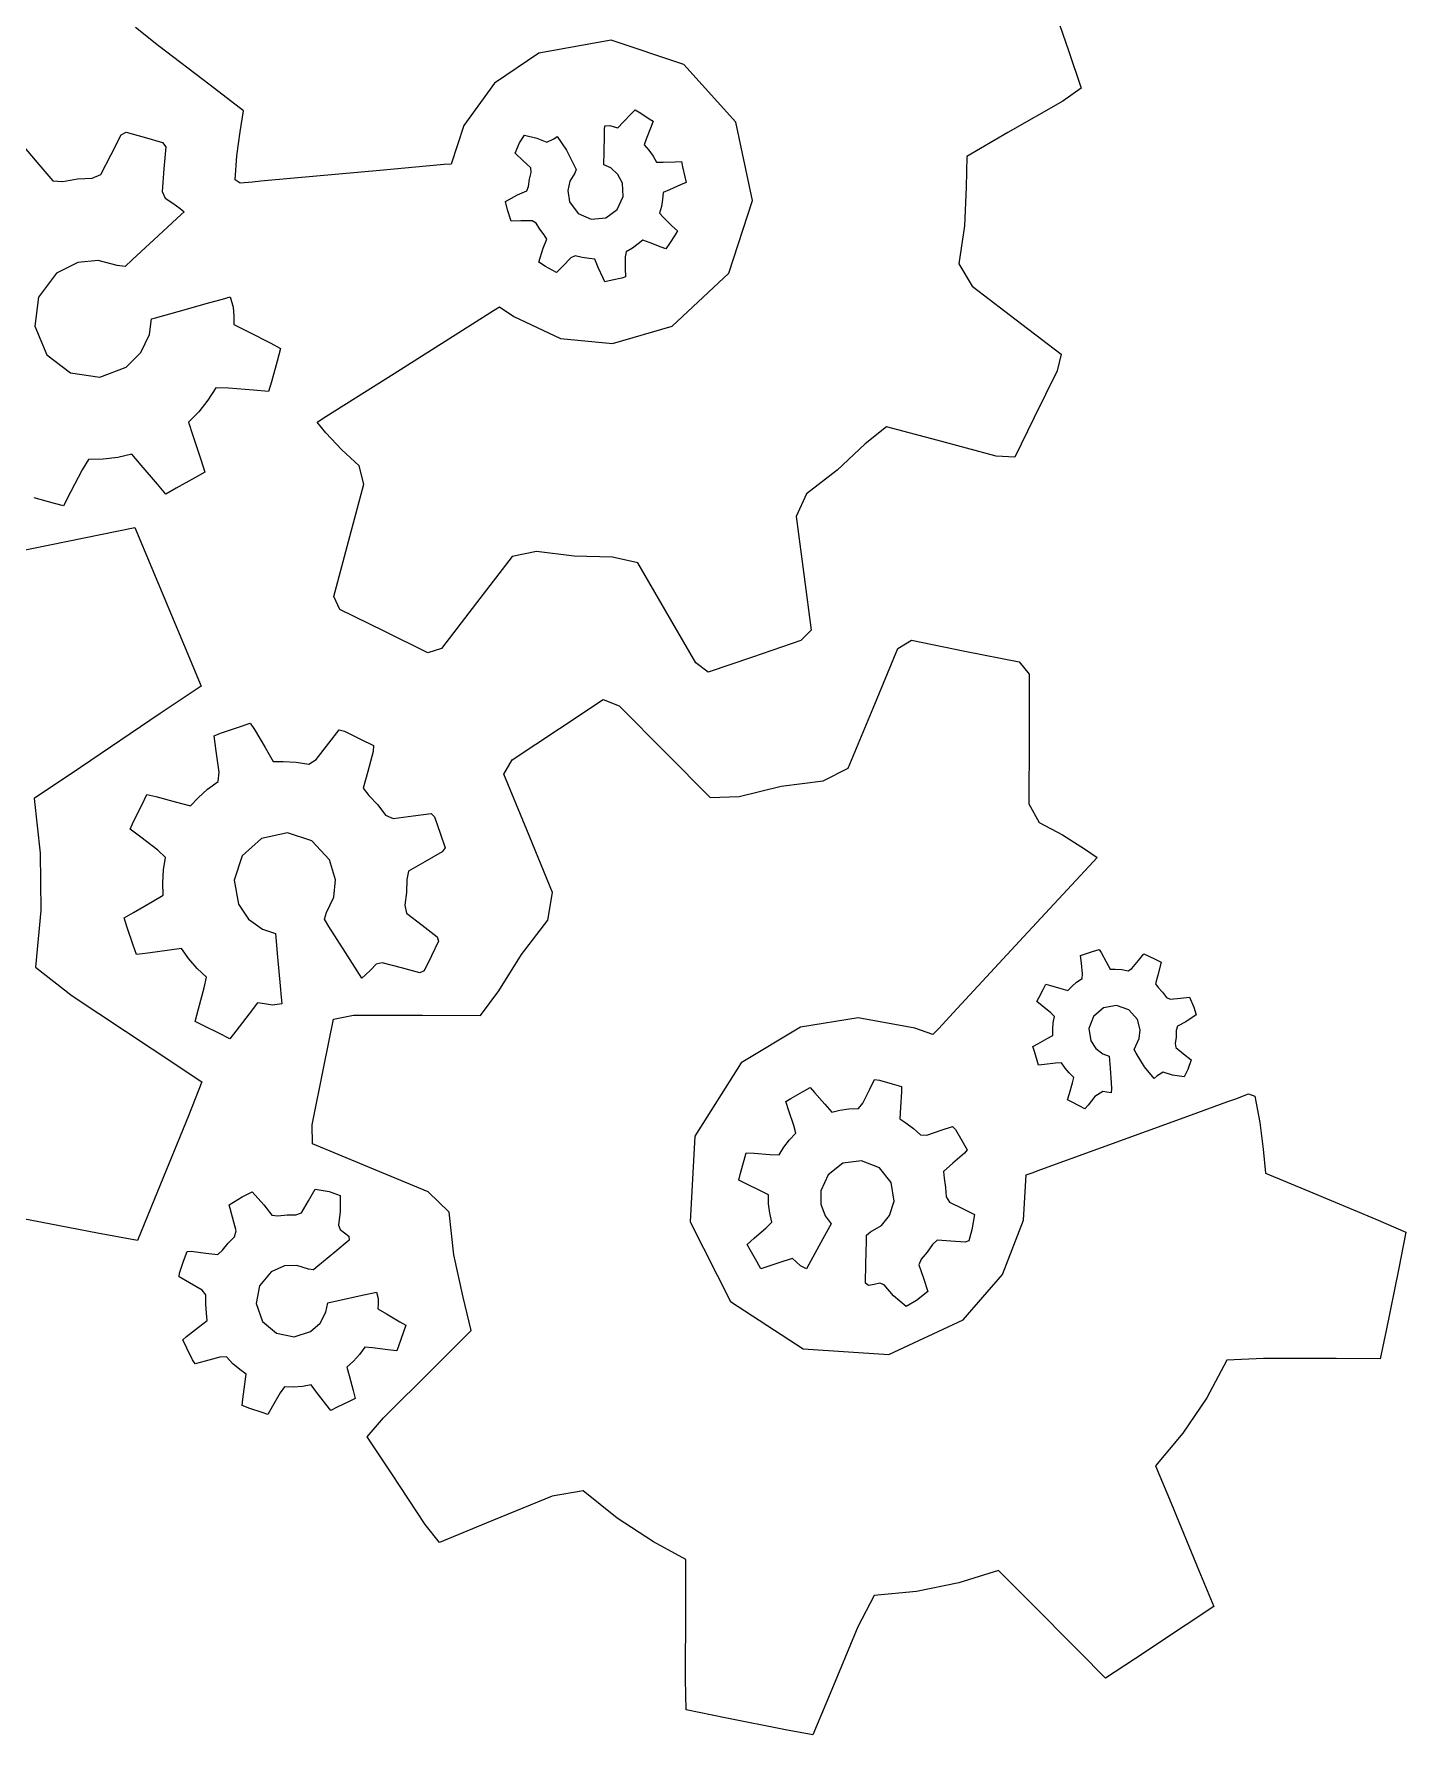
# Model space of a CAD drawing. Header units: metres. Extents: x 523 to 912, y 992 to 1102.
# Drawn here: x 814.75 to 827.78, y 1022.7 to 1038.86 of the extents above; entities that cross this region are included whole.
import ezdxf

# ---------------------------------------------------------------- set-up
doc = ezdxf.new("R2010")
doc.units = ezdxf.units.M

msp = doc.modelspace()

# ---------------------------------------------------------------- linework, layer by layer
at = {"layer": 'COMPONENT1'}
for p, q in [((824.408, 1039.193, 0), (824.574, 1038.704, 0)), ((815.933, 1038.75, 0), (815.715, 1038.922, 0)), ((816.424, 1038.375, 0), (815.933, 1038.75, 0)), ((819.543, 1038.68, 0), (819.122, 1038.394, 0)), ((820.231, 1038.803, 0), (819.543, 1038.68, 0)), ((820.921, 1038.571, 0), (820.231, 1038.803, 0)), ((824.574, 1038.704, 0), (824.696, 1038.346, 0)), ((821.415, 1038.023, 0), (820.921, 1038.571, 0)), ((816.741, 1038.132, 0), (816.424, 1038.375, 0)), ((819.122, 1038.394, 0), (818.832, 1037.992, 0)), ((824.696, 1038.346, 0), (824.52, 1038.224, 0)), ((824.52, 1038.224, 0), (824, 1037.925, 0)), ((816.707, 1037.932, 0), (816.741, 1038.132, 0)), ((820.295, 1037.97, 0), (820.346, 1038.023, 0)), ((820.346, 1038.023, 0), (820.425, 1038.105, 0)), ((820.425, 1038.105, 0), (820.461, 1038.142, 0)), ((820.461, 1038.142, 0), (820.512, 1038.109, 0)), ((820.512, 1038.109, 0), (820.593, 1038.057, 0)), ((820.593, 1038.057, 0), (820.631, 1038.033, 0)), ((820.631, 1038.033, 0), (820.606, 1037.968, 0)), ((821.573, 1037.281, 0), (821.415, 1038.023, 0)), ((815.483, 1037.716, 0), (815.578, 1037.904, 0)), ((815.578, 1037.904, 0), (815.625, 1037.928, 0)), ((815.625, 1037.928, 0), (815.797, 1037.88, 0)), ((815.797, 1037.88, 0), (815.971, 1037.831, 0)), ((816.677, 1037.705, 0), (816.707, 1037.932, 0)), ((818.832, 1037.992, 0), (818.711, 1037.626, 0)), ((819.362, 1037.826, 0), (819.408, 1037.899, 0)), ((819.408, 1037.899, 0), (819.525, 1037.871, 0)), ((819.525, 1037.871, 0), (819.621, 1037.833, 0)), ((819.621, 1037.833, 0), (819.686, 1037.865, 0)), ((819.686, 1037.865, 0), (819.719, 1037.889, 0)), ((819.719, 1037.889, 0), (819.808, 1037.759, 0)), ((820.165, 1037.745, 0), (820.168, 1037.895, 0)), ((820.168, 1037.895, 0), (820.169, 1037.954, 0)), ((820.169, 1037.954, 0), (820.17, 1037.99, 0)), ((820.17, 1037.99, 0), (820.218, 1037.991, 0)), ((820.218, 1037.991, 0), (820.259, 1037.98, 0)), ((820.259, 1037.98, 0), (820.295, 1037.97, 0)), ((820.564, 1037.862, 0), (820.546, 1037.807, 0)), ((820.606, 1037.968, 0), (820.564, 1037.862, 0)), ((824, 1037.925, 0), (823.608, 1037.699, 0)), ((814.655, 1037.786, 0), (814.796, 1037.62, 0)), ((815.386, 1037.526, 0), (815.483, 1037.716, 0)), ((815.971, 1037.831, 0), (816.001, 1037.788, 0)), ((816.001, 1037.788, 0), (815.984, 1037.581, 0)), ((816.661, 1037.475, 0), (816.677, 1037.705, 0)), ((819.32, 1037.73, 0), (819.362, 1037.826, 0)), ((819.393, 1037.66, 0), (819.32, 1037.73, 0)), ((819.808, 1037.759, 0), (819.88, 1037.613, 0)), ((820.162, 1037.619, 0), (820.165, 1037.745, 0)), ((820.546, 1037.807, 0), (820.59, 1037.757, 0)), ((820.59, 1037.757, 0), (820.629, 1037.702, 0)), ((820.629, 1037.702, 0), (820.661, 1037.644, 0)), ((823.608, 1037.699, 0), (823.602, 1037.407, 0)), ((814.796, 1037.62, 0), (814.929, 1037.465, 0)), ((815.302, 1037.491, 0), (815.386, 1037.526, 0)), ((815.984, 1037.581, 0), (815.967, 1037.365, 0)), ((818.034, 1037.565, 0), (817.222, 1037.491, 0)), ((818.612, 1037.617, 0), (818.034, 1037.565, 0)), ((818.647, 1037.62, 0), (818.612, 1037.617, 0)), ((818.711, 1037.626, 0), (818.647, 1037.62, 0)), ((819.467, 1037.589, 0), (819.393, 1037.66, 0)), ((819.455, 1037.481, 0), (819.471, 1037.546, 0)), ((819.471, 1037.546, 0), (819.467, 1037.589, 0)), ((819.885, 1037.54, 0), (819.838, 1037.463, 0)), ((819.88, 1037.613, 0), (819.899, 1037.574, 0)), ((819.899, 1037.574, 0), (819.885, 1037.54, 0)), ((820.227, 1037.59, 0), (820.162, 1037.619, 0)), ((820.295, 1037.528, 0), (820.227, 1037.59, 0)), ((820.339, 1037.445, 0), (820.295, 1037.528, 0)), ((820.661, 1037.644, 0), (820.724, 1037.645, 0)), ((820.724, 1037.645, 0), (820.838, 1037.648, 0)), ((820.838, 1037.648, 0), (820.899, 1037.649, 0)), ((820.899, 1037.649, 0), (820.91, 1037.598, 0)), ((820.91, 1037.598, 0), (820.931, 1037.504, 0)), ((814.929, 1037.465, 0), (815.024, 1037.461, 0)), ((815.024, 1037.461, 0), (815.163, 1037.484, 0)), ((815.163, 1037.484, 0), (815.302, 1037.491, 0)), ((815.967, 1037.365, 0), (815.997, 1037.302, 0)), ((816.708, 1037.445, 0), (816.661, 1037.475, 0)), ((816.824, 1037.455, 0), (816.708, 1037.445, 0)), ((816.904, 1037.462, 0), (816.824, 1037.455, 0)), ((817.222, 1037.491, 0), (816.904, 1037.462, 0)), ((819.342, 1037.332, 0), (819.432, 1037.371, 0)), ((819.432, 1037.371, 0), (819.447, 1037.414, 0)), ((819.447, 1037.414, 0), (819.455, 1037.481, 0)), ((819.838, 1037.463, 0), (819.819, 1037.373, 0)), ((819.819, 1037.373, 0), (819.837, 1037.266, 0)), ((820.347, 1037.317, 0), (820.339, 1037.445, 0)), ((820.725, 1037.355, 0), (820.72, 1037.29, 0)), ((820.785, 1037.382, 0), (820.725, 1037.355, 0)), ((820.889, 1037.427, 0), (820.785, 1037.382, 0)), ((820.943, 1037.451, 0), (820.889, 1037.427, 0)), ((820.931, 1037.504, 0), (820.943, 1037.451, 0)), ((823.602, 1037.407, 0), (823.587, 1037.039, 0)), ((815.997, 1037.302, 0), (816.069, 1037.255, 0)), ((816.069, 1037.255, 0), (816.139, 1037.204, 0)), ((816.139, 1037.204, 0), (816.177, 1037.173, 0)), ((819.228, 1037.27, 0), (819.342, 1037.332, 0)), ((819.246, 1037.19, 0), (819.228, 1037.27, 0)), ((819.837, 1037.266, 0), (819.918, 1037.157, 0)), ((820.18, 1037.116, 0), (820.29, 1037.195, 0)), ((820.29, 1037.195, 0), (820.347, 1037.317, 0)), ((820.709, 1037.224, 0), (820.691, 1037.159, 0)), ((820.72, 1037.29, 0), (820.709, 1037.224, 0)), ((821.35, 1036.588, 0), (821.573, 1037.281, 0)), ((816.148, 1037.146, 0), (815.932, 1036.946, 0)), ((816.177, 1037.173, 0), (816.148, 1037.146, 0)), ((819.281, 1037.083, 0), (819.246, 1037.19, 0)), ((819.375, 1037.085, 0), (819.281, 1037.083, 0)), ((819.482, 1037.087, 0), (819.375, 1037.085, 0)), ((819.52, 1037.065, 0), (819.482, 1037.087, 0)), ((819.554, 1037.007, 0), (819.52, 1037.065, 0)), ((819.918, 1037.157, 0), (820.041, 1037.102, 0)), ((820.041, 1037.102, 0), (820.18, 1037.116, 0)), ((820.691, 1037.159, 0), (820.728, 1037.118, 0)), ((820.728, 1037.118, 0), (820.809, 1037.039, 0)), ((820.809, 1037.039, 0), (820.86, 1036.991, 0)), ((823.587, 1037.039, 0), (823.534, 1036.677, 0)), ((815.932, 1036.946, 0), (815.683, 1036.715, 0)), ((819.595, 1036.953, 0), (819.554, 1037.007, 0)), ((819.587, 1036.827, 0), (819.621, 1036.912, 0)), ((819.621, 1036.912, 0), (819.595, 1036.953, 0)), ((820.532, 1036.904, 0), (820.488, 1036.867, 0)), ((820.602, 1036.877, 0), (820.532, 1036.904, 0)), ((820.707, 1036.836, 0), (820.602, 1036.877, 0)), ((820.786, 1036.872, 0), (820.752, 1036.82, 0)), ((820.838, 1036.954, 0), (820.786, 1036.872, 0)), ((820.86, 1036.991, 0), (820.838, 1036.954, 0)), ((815.358, 1036.709, 0), (815.167, 1036.692, 0)), ((815.54, 1036.661, 0), (815.358, 1036.709, 0)), ((815.683, 1036.715, 0), (815.617, 1036.653, 0)), ((819.543, 1036.695, 0), (819.587, 1036.827, 0)), ((819.849, 1036.736, 0), (819.773, 1036.657, 0)), ((819.89, 1036.755, 0), (819.849, 1036.736, 0)), ((819.955, 1036.738, 0), (819.89, 1036.755, 0)), ((820.023, 1036.728, 0), (819.955, 1036.738, 0)), ((820.076, 1036.721, 0), (820.023, 1036.728, 0)), ((820.109, 1036.644, 0), (820.076, 1036.721, 0)), ((820.373, 1036.793, 0), (820.363, 1036.745, 0)), ((820.363, 1036.745, 0), (820.366, 1036.633, 0)), ((820.433, 1036.827, 0), (820.373, 1036.793, 0)), ((820.488, 1036.867, 0), (820.433, 1036.827, 0)), ((820.752, 1036.82, 0), (820.707, 1036.836, 0)), ((814.964, 1036.59, 0), (814.794, 1036.362, 0)), ((815.167, 1036.692, 0), (814.964, 1036.59, 0)), ((815.617, 1036.653, 0), (815.54, 1036.661, 0)), ((819.607, 1036.654, 0), (819.543, 1036.695, 0)), ((819.713, 1036.594, 0), (819.607, 1036.654, 0)), ((819.773, 1036.657, 0), (819.713, 1036.594, 0)), ((820.154, 1036.543, 0), (820.109, 1036.644, 0)), ((820.367, 1036.554, 0), (820.333, 1036.543, 0)), ((820.366, 1036.633, 0), (820.367, 1036.554, 0)), ((820.81, 1036.087, 0), (821.35, 1036.588, 0)), ((823.534, 1036.677, 0), (823.661, 1036.466, 0)), ((820.172, 1036.508, 0), (820.154, 1036.543, 0)), ((820.24, 1036.523, 0), (820.172, 1036.508, 0)), ((820.333, 1036.543, 0), (820.24, 1036.523, 0)), ((823.661, 1036.466, 0), (824.131, 1036.106, 0)), ((814.794, 1036.362, 0), (814.758, 1036.084, 0)), ((815.904, 1036.164, 0), (816.119, 1036.225, 0)), ((816.119, 1036.225, 0), (816.421, 1036.309, 0)), ((816.421, 1036.309, 0), (816.54, 1036.343, 0)), ((816.54, 1036.343, 0), (816.613, 1036.363, 0)), ((816.613, 1036.363, 0), (816.643, 1036.267, 0)), ((816.643, 1036.267, 0), (816.647, 1036.179, 0)), ((818.914, 1036.107, 0), (819.114, 1036.234, 0)), ((819.114, 1036.234, 0), (819.171, 1036.27, 0)), ((819.171, 1036.27, 0), (819.306, 1036.177, 0)), ((814.758, 1036.084, 0), (814.871, 1035.814, 0)), ((815.847, 1036.007, 0), (815.867, 1036.154, 0)), ((815.867, 1036.154, 0), (815.904, 1036.164, 0)), ((816.647, 1036.179, 0), (816.649, 1036.101, 0)), ((816.649, 1036.101, 0), (816.786, 1036.031, 0)), ((818.17, 1035.635, 0), (818.914, 1036.107, 0)), ((819.306, 1036.177, 0), (819.749, 1035.969, 0)), ((820.243, 1035.922, 0), (820.81, 1036.087, 0)), ((824.131, 1036.106, 0), (824.507, 1035.818, 0)), ((815.765, 1035.834, 0), (815.847, 1036.007, 0)), ((816.786, 1036.031, 0), (816.998, 1035.923, 0)), ((816.998, 1035.923, 0), (817.092, 1035.873, 0)), ((819.749, 1035.969, 0), (820.243, 1035.922, 0)), ((814.871, 1035.814, 0), (815.096, 1035.641, 0)), ((815.626, 1035.696, 0), (815.765, 1035.834, 0)), ((817.058, 1035.752, 0), (817.004, 1035.557, 0)), ((817.092, 1035.873, 0), (817.058, 1035.752, 0)), ((824.507, 1035.818, 0), (824.469, 1035.662, 0)), ((815.096, 1035.641, 0), (815.374, 1035.602, 0)), ((815.374, 1035.602, 0), (815.626, 1035.696, 0)), ((817.523, 1035.226, 0), (818.17, 1035.635, 0)), ((824.469, 1035.662, 0), (824.246, 1035.211, 0)), ((816.476, 1035.499, 0), (816.401, 1035.381, 0)), ((816.596, 1035.496, 0), (816.476, 1035.499, 0)), ((816.834, 1035.477, 0), (816.596, 1035.496, 0)), ((816.977, 1035.466, 0), (816.834, 1035.477, 0)), ((817.004, 1035.557, 0), (816.977, 1035.466, 0)), ((816.314, 1035.271, 0), (816.218, 1035.172, 0)), ((816.401, 1035.381, 0), (816.314, 1035.271, 0)), ((816.218, 1035.172, 0), (816.259, 1035.046, 0)), ((817.439, 1035.172, 0), (817.523, 1035.226, 0)), ((817.521, 1035.073, 0), (817.439, 1035.172, 0)), ((822.847, 1035.13, 0), (822.644, 1034.967, 0)), ((823.324, 1035.002, 0), (822.847, 1035.13, 0)), ((824.246, 1035.211, 0), (824.064, 1034.84, 0)), ((816.259, 1035.046, 0), (816.333, 1034.819, 0)), ((817.674, 1034.91, 0), (817.521, 1035.073, 0)), ((822.644, 1034.967, 0), (822.379, 1034.717, 0)), ((823.889, 1034.851, 0), (823.324, 1035.002, 0)), ((815.266, 1034.818, 0), (815.206, 1034.72, 0)), ((815.406, 1034.821, 0), (815.266, 1034.818, 0)), ((815.547, 1034.839, 0), (815.406, 1034.821, 0)), ((815.679, 1034.869, 0), (815.547, 1034.839, 0)), ((815.769, 1034.764, 0), (815.679, 1034.869, 0)), ((816.333, 1034.819, 0), (816.372, 1034.698, 0)), ((817.837, 1034.758, 0), (817.674, 1034.91, 0)), ((824.064, 1034.84, 0), (823.889, 1034.851, 0)), ((815.206, 1034.72, 0), (815.098, 1034.509, 0)), ((815.923, 1034.583, 0), (815.769, 1034.764, 0)), ((816.278, 1034.645, 0), (816.101, 1034.546, 0)), ((816.372, 1034.698, 0), (816.278, 1034.645, 0)), ((817.883, 1034.583, 0), (817.837, 1034.758, 0)), ((822.379, 1034.717, 0), (822.086, 1034.494, 0)), ((814.944, 1034.401, 0), (814.75, 1034.455, 0)), ((815.098, 1034.509, 0), (815.031, 1034.377, 0)), ((816.002, 1034.491, 0), (815.923, 1034.583, 0)), ((816.101, 1034.546, 0), (816.002, 1034.491, 0)), ((817.737, 1034.04, 0), (817.883, 1034.583, 0)), ((822.086, 1034.494, 0), (821.988, 1034.276, 0)), ((815.031, 1034.377, 0), (814.944, 1034.401, 0)), ((815.227, 1034.075, 0), (815.707, 1034.172, 0)), ((815.707, 1034.172, 0), (815.868, 1033.787, 0)), ((821.988, 1034.276, 0), (822.064, 1033.705, 0)), ((814.329, 1033.892, 0), (815.227, 1034.075, 0)), ((817.597, 1033.517, 0), (817.737, 1034.04, 0)), ((819.29, 1033.897, 0), (818.954, 1033.457, 0)), ((819.521, 1033.945, 0), (819.29, 1033.897, 0)), ((819.88, 1033.899, 0), (819.521, 1033.945, 0)), ((820.245, 1033.892, 0), (819.88, 1033.899, 0)), ((820.486, 1033.837, 0), (820.245, 1033.892, 0)), ((820.752, 1033.377, 0), (820.486, 1033.837, 0)), ((815.868, 1033.787, 0), (816.17, 1033.067, 0)), ((822.064, 1033.705, 0), (822.132, 1033.196, 0)), ((817.653, 1033.395, 0), (817.597, 1033.517, 0)), ((818.075, 1033.187, 0), (817.653, 1033.395, 0)), ((818.954, 1033.457, 0), (818.621, 1033.022, 0)), ((821.035, 1032.887, 0), (820.752, 1033.377, 0)), ((818.491, 1032.982, 0), (818.075, 1033.187, 0)), ((822.132, 1033.196, 0), (822.033, 1033.099, 0)), ((816.17, 1033.067, 0), (816.338, 1032.666, 0)), ((818.621, 1033.022, 0), (818.491, 1032.982, 0)), ((822.033, 1033.099, 0), (821.573, 1032.942, 0)), ((822.719, 1032.457, 0), (822.954, 1033.022, 0)), ((822.954, 1033.022, 0), (823.083, 1033.102, 0)), ((823.083, 1033.102, 0), (823.591, 1032.999, 0)), ((823.591, 1032.999, 0), (824.106, 1032.895, 0)), ((821.152, 1032.799, 0), (821.035, 1032.887, 0)), ((821.573, 1032.942, 0), (821.152, 1032.799, 0)), ((824.106, 1032.895, 0), (824.202, 1032.779, 0)), ((824.202, 1032.779, 0), (824.2, 1032.175, 0)), ((816.338, 1032.666, 0), (815.949, 1032.404, 0)), ((819.742, 1032.264, 0), (820.156, 1032.539, 0)), ((820.156, 1032.539, 0), (820.308, 1032.478, 0)), ((815.949, 1032.404, 0), (815.191, 1031.894, 0)), ((820.308, 1032.478, 0), (820.754, 1032.029, 0)), ((822.481, 1031.885, 0), (822.719, 1032.457, 0)), ((816.462, 1032.192, 0), (816.521, 1032.218, 0)), ((816.48, 1032.049, 0), (816.462, 1032.192, 0)), ((816.521, 1032.218, 0), (816.684, 1032.273, 0)), ((816.684, 1032.273, 0), (816.804, 1032.314, 0)), ((816.804, 1032.314, 0), (816.844, 1032.255, 0)), ((816.844, 1032.255, 0), (816.944, 1032.081, 0)), ((817.551, 1032.124, 0), (817.648, 1032.25, 0)), ((817.648, 1032.25, 0), (817.7, 1032.237, 0)), ((817.7, 1032.237, 0), (817.85, 1032.163, 0)), ((819.29, 1031.964, 0), (819.742, 1032.264, 0)), ((816.507, 1031.849, 0), (816.48, 1032.049, 0)), ((816.944, 1032.081, 0), (817.02, 1031.95, 0)), ((817.431, 1031.967, 0), (817.551, 1032.124, 0)), ((817.85, 1032.163, 0), (817.974, 1032.102, 0)), ((817.97, 1032.044, 0), (817.92, 1031.855, 0)), ((817.974, 1032.102, 0), (817.97, 1032.044, 0)), ((820.754, 1032.029, 0), (821.172, 1031.608, 0)), ((824.2, 1032.175, 0), (824.198, 1031.546, 0)), ((815.191, 1031.894, 0), (814.751, 1031.598, 0)), ((817.02, 1031.95, 0), (817.117, 1031.948, 0)), ((817.117, 1031.948, 0), (817.24, 1031.943, 0)), ((817.24, 1031.943, 0), (817.36, 1031.925, 0)), ((817.36, 1031.925, 0), (817.431, 1031.967, 0)), ((819.211, 1031.83, 0), (819.29, 1031.964, 0)), ((822.245, 1031.767, 0), (822.481, 1031.885, 0)), ((816.399, 1031.687, 0), (816.499, 1031.76, 0)), ((816.499, 1031.76, 0), (816.507, 1031.849, 0)), ((817.92, 1031.855, 0), (817.877, 1031.696, 0)), ((819.43, 1031.299, 0), (819.211, 1031.83, 0)), ((821.448, 1031.618, 0), (821.845, 1031.714, 0)), ((821.845, 1031.714, 0), (822.245, 1031.767, 0)), ((814.751, 1031.598, 0), (814.809, 1031.078, 0)), ((815.695, 1031.379, 0), (815.773, 1031.536, 0)), ((815.773, 1031.536, 0), (815.823, 1031.637, 0)), ((815.823, 1031.637, 0), (815.907, 1031.616, 0)), ((815.907, 1031.616, 0), (816.104, 1031.564, 0)), ((816.104, 1031.564, 0), (816.235, 1031.528, 0)), ((816.235, 1031.528, 0), (816.308, 1031.604, 0)), ((816.308, 1031.604, 0), (816.399, 1031.687, 0)), ((817.877, 1031.696, 0), (817.931, 1031.628, 0)), ((817.931, 1031.628, 0), (818.015, 1031.539, 0)), ((818.015, 1031.539, 0), (818.089, 1031.441, 0)), ((821.172, 1031.608, 0), (821.448, 1031.618, 0)), ((824.198, 1031.546, 0), (824.298, 1031.371, 0)), ((815.662, 1031.308, 0), (815.695, 1031.379, 0)), ((818.089, 1031.441, 0), (818.162, 1031.409, 0)), ((818.162, 1031.409, 0), (818.352, 1031.434, 0)), ((818.352, 1031.434, 0), (818.522, 1031.457, 0)), ((818.522, 1031.457, 0), (818.555, 1031.424, 0)), ((818.555, 1031.424, 0), (818.607, 1031.27, 0)), ((815.763, 1031.23, 0), (815.662, 1031.308, 0)), ((815.926, 1031.106, 0), (815.763, 1031.23, 0)), ((816.911, 1031.218, 0), (816.728, 1031.053, 0)), ((817.159, 1031.271, 0), (816.911, 1031.218, 0)), ((817.39, 1031.196, 0), (817.159, 1031.271, 0)), ((818.607, 1031.27, 0), (818.655, 1031.13, 0)), ((819.675, 1030.704, 0), (819.43, 1031.299, 0)), ((824.298, 1031.371, 0), (824.517, 1031.253, 0)), ((824.517, 1031.253, 0), (824.728, 1031.12, 0)), ((814.809, 1031.078, 0), (814.815, 1030.535, 0)), ((816, 1031.039, 0), (815.926, 1031.106, 0)), ((816.728, 1031.053, 0), (816.65, 1030.823, 0)), ((817.557, 1031.016, 0), (817.39, 1031.196, 0)), ((818.625, 1031.09, 0), (818.462, 1030.996, 0)), ((818.655, 1031.13, 0), (818.625, 1031.09, 0)), ((824.728, 1031.12, 0), (824.846, 1031.037, 0)), ((815.973, 1030.796, 0), (815.98, 1030.919, 0)), ((815.98, 1030.919, 0), (816, 1031.039, 0)), ((817.612, 1030.826, 0), (817.557, 1031.016, 0)), ((818.308, 1030.907, 0), (818.29, 1030.827, 0)), ((818.462, 1030.996, 0), (818.308, 1030.907, 0)), ((824.77, 1030.955, 0), (824.189, 1030.327, 0)), ((824.846, 1031.037, 0), (824.77, 1030.955, 0)), ((815.978, 1030.679, 0), (815.973, 1030.796, 0)), ((816.65, 1030.823, 0), (816.691, 1030.593, 0)), ((817.596, 1030.662, 0), (817.612, 1030.826, 0)), ((818.29, 1030.827, 0), (818.287, 1030.705, 0)), ((815.696, 1030.516, 0), (815.875, 1030.619, 0)), ((815.875, 1030.619, 0), (815.978, 1030.679, 0)), ((816.691, 1030.593, 0), (816.786, 1030.453, 0)), ((817.527, 1030.514, 0), (817.596, 1030.662, 0)), ((818.287, 1030.705, 0), (818.272, 1030.585, 0)), ((818.272, 1030.585, 0), (818.288, 1030.508, 0)), ((819.631, 1030.441, 0), (819.675, 1030.704, 0)), ((814.815, 1030.535, 0), (814.764, 1029.997, 0)), ((815.605, 1030.463, 0), (815.696, 1030.516, 0)), ((815.636, 1030.371, 0), (815.605, 1030.463, 0)), ((816.786, 1030.453, 0), (816.921, 1030.356, 0)), ((817.508, 1030.45, 0), (817.527, 1030.514, 0)), ((817.55, 1030.383, 0), (817.508, 1030.45, 0)), ((818.288, 1030.508, 0), (818.435, 1030.396, 0)), ((819.379, 1030.116, 0), (819.631, 1030.441, 0)), ((815.693, 1030.204, 0), (815.636, 1030.371, 0)), ((816.921, 1030.356, 0), (817.043, 1030.315, 0)), ((817.043, 1030.315, 0), (817.063, 1030.089, 0)), ((817.707, 1030.135, 0), (817.55, 1030.383, 0)), ((818.435, 1030.396, 0), (818.58, 1030.284, 0)), ((818.58, 1030.284, 0), (818.593, 1030.241, 0)), ((824.189, 1030.327, 0), (823.519, 1029.604, 0)), ((815.723, 1030.115, 0), (815.693, 1030.204, 0)), ((815.832, 1030.13, 0), (815.723, 1030.115, 0)), ((816.037, 1030.157, 0), (815.832, 1030.13, 0)), ((816.151, 1030.172, 0), (816.037, 1030.157, 0)), ((816.22, 1030.074, 0), (816.151, 1030.172, 0)), ((817.063, 1030.089, 0), (817.088, 1029.818, 0)), ((817.862, 1029.89, 0), (817.707, 1030.135, 0)), ((818.524, 1030.102, 0), (818.455, 1029.962, 0)), ((818.593, 1030.241, 0), (818.524, 1030.102, 0)), ((819.164, 1029.771, 0), (819.379, 1030.116, 0)), ((824.69, 1030.107, 0), (824.804, 1030.145, 0)), ((824.698, 1030.034, 0), (824.69, 1030.107, 0)), ((824.804, 1030.145, 0), (824.865, 1030.164, 0)), ((824.865, 1030.164, 0), (824.885, 1030.134, 0)), ((824.885, 1030.134, 0), (824.933, 1030.045, 0)), ((825.241, 1030.059, 0), (825.291, 1030.122, 0)), ((825.291, 1030.122, 0), (825.393, 1030.075, 0)), ((814.764, 1029.997, 0), (815.113, 1029.722, 0)), ((816.3, 1029.982, 0), (816.22, 1030.074, 0)), ((816.389, 1029.901, 0), (816.3, 1029.982, 0)), ((817.949, 1029.969, 0), (817.895, 1029.918, 0)), ((818, 1030.023, 0), (817.949, 1029.969, 0)), ((818.058, 1030.038, 0), (818, 1030.023, 0)), ((818.24, 1029.99, 0), (818.058, 1030.038, 0)), ((818.414, 1029.943, 0), (818.24, 1029.99, 0)), ((818.455, 1029.962, 0), (818.414, 1029.943, 0)), ((824.709, 1029.933, 0), (824.698, 1030.034, 0)), ((824.704, 1029.888, 0), (824.709, 1029.933, 0)), ((824.933, 1030.045, 0), (824.97, 1029.978, 0)), ((824.97, 1029.978, 0), (825.019, 1029.976, 0)), ((825.019, 1029.976, 0), (825.081, 1029.972, 0)), ((825.081, 1029.972, 0), (825.142, 1029.961, 0)), ((825.142, 1029.961, 0), (825.178, 1029.982, 0)), ((825.178, 1029.982, 0), (825.241, 1030.059, 0)), ((825.393, 1030.075, 0), (825.455, 1030.043, 0)), ((825.455, 1030.043, 0), (825.424, 1029.918, 0)), ((816.313, 1029.599, 0), (816.367, 1029.799, 0)), ((816.367, 1029.799, 0), (816.389, 1029.901, 0)), ((817.088, 1029.818, 0), (817.097, 1029.712, 0)), ((817.895, 1029.918, 0), (817.862, 1029.89, 0)), ((818.992, 1029.536, 0), (819.164, 1029.771, 0)), ((824.293, 1029.705, 0), (824.334, 1029.783, 0)), ((824.334, 1029.783, 0), (824.36, 1029.834, 0)), ((824.36, 1029.834, 0), (824.403, 1029.822, 0)), ((824.403, 1029.822, 0), (824.502, 1029.793, 0)), ((824.502, 1029.793, 0), (824.568, 1029.774, 0)), ((824.568, 1029.774, 0), (824.606, 1029.811, 0)), ((824.606, 1029.811, 0), (824.652, 1029.852, 0)), ((824.652, 1029.852, 0), (824.704, 1029.888, 0)), ((825.424, 1029.918, 0), (825.401, 1029.838, 0)), ((825.401, 1029.838, 0), (825.428, 1029.803, 0)), ((825.428, 1029.803, 0), (825.469, 1029.757, 0)), ((825.469, 1029.757, 0), (825.505, 1029.707, 0)), ((815.113, 1029.722, 0), (815.872, 1029.22, 0)), ((816.281, 1029.479, 0), (816.313, 1029.599, 0)), ((816.874, 1029.658, 0), (816.793, 1029.552, 0)), ((816.94, 1029.647, 0), (816.874, 1029.658, 0)), ((817.016, 1029.636, 0), (816.94, 1029.647, 0)), ((817.103, 1029.647, 0), (817.016, 1029.636, 0)), ((817.097, 1029.712, 0), (817.103, 1029.647, 0)), ((823.519, 1029.604, 0), (823.34, 1029.411, 0)), ((824.275, 1029.669, 0), (824.293, 1029.705, 0)), ((824.325, 1029.628, 0), (824.275, 1029.669, 0)), ((824.406, 1029.563, 0), (824.325, 1029.628, 0)), ((824.906, 1029.608, 0), (824.812, 1029.527, 0)), ((825.032, 1029.632, 0), (824.906, 1029.608, 0)), ((825.148, 1029.591, 0), (825.032, 1029.632, 0)), ((825.505, 1029.707, 0), (825.542, 1029.69, 0)), ((825.542, 1029.69, 0), (825.638, 1029.7, 0)), ((825.638, 1029.7, 0), (825.725, 1029.71, 0)), ((825.725, 1029.71, 0), (825.765, 1029.614, 0)), ((825.765, 1029.614, 0), (825.788, 1029.542, 0)), ((816.355, 1029.442, 0), (816.281, 1029.479, 0)), ((816.512, 1029.364, 0), (816.355, 1029.442, 0)), ((816.793, 1029.552, 0), (816.667, 1029.389, 0)), ((817.502, 1029.049, 0), (817.593, 1029.502, 0)), ((817.593, 1029.502, 0), (817.785, 1029.54, 0)), ((817.785, 1029.54, 0), (818.439, 1029.538, 0)), ((818.439, 1029.538, 0), (818.992, 1029.536, 0)), ((822.578, 1029.515, 0), (822.031, 1029.425, 0)), ((823.116, 1029.417, 0), (822.578, 1029.515, 0)), ((824.443, 1029.528, 0), (824.406, 1029.563, 0)), ((824.426, 1029.406, 0), (824.431, 1029.468, 0)), ((824.431, 1029.468, 0), (824.443, 1029.528, 0)), ((824.812, 1029.527, 0), (824.769, 1029.412, 0)), ((825.231, 1029.498, 0), (825.148, 1029.591, 0)), ((825.256, 1029.401, 0), (825.231, 1029.498, 0)), ((825.688, 1029.477, 0), (825.61, 1029.434, 0)), ((825.788, 1029.542, 0), (825.688, 1029.477, 0)), ((816.61, 1029.316, 0), (816.512, 1029.364, 0)), ((816.667, 1029.389, 0), (816.61, 1029.316, 0)), ((822.031, 1029.425, 0), (821.465, 1029.085, 0)), ((823.288, 1029.355, 0), (823.116, 1029.417, 0)), ((823.316, 1029.385, 0), (823.288, 1029.355, 0)), ((823.34, 1029.411, 0), (823.316, 1029.385, 0)), ((824.283, 1029.268, 0), (824.374, 1029.318, 0)), ((824.374, 1029.318, 0), (824.427, 1029.347, 0)), ((824.427, 1029.347, 0), (824.426, 1029.406, 0)), ((824.769, 1029.412, 0), (824.787, 1029.295, 0)), ((824.787, 1029.295, 0), (824.834, 1029.222, 0)), ((825.199, 1029.212, 0), (825.246, 1029.318, 0)), ((825.246, 1029.318, 0), (825.256, 1029.401, 0)), ((825.597, 1029.332, 0), (825.587, 1029.271, 0)), ((825.599, 1029.393, 0), (825.597, 1029.332, 0)), ((825.61, 1029.434, 0), (825.599, 1029.393, 0)), ((815.872, 1029.22, 0), (816.345, 1028.907, 0)), ((824.236, 1029.242, 0), (824.283, 1029.268, 0)), ((824.251, 1029.195, 0), (824.236, 1029.242, 0)), ((824.277, 1029.11, 0), (824.251, 1029.195, 0)), ((824.834, 1029.222, 0), (824.901, 1029.172, 0)), ((824.901, 1029.172, 0), (824.962, 1029.15, 0)), ((824.962, 1029.15, 0), (824.97, 1029.035, 0)), ((825.219, 1029.178, 0), (825.199, 1029.212, 0)), ((825.296, 1029.05, 0), (825.219, 1029.178, 0)), ((825.587, 1029.271, 0), (825.594, 1029.232, 0)), ((825.594, 1029.232, 0), (825.668, 1029.173, 0)), ((825.668, 1029.173, 0), (825.74, 1029.115, 0)), ((825.74, 1029.115, 0), (825.71, 1029.024, 0)), ((817.391, 1028.497, 0), (817.502, 1029.049, 0)), ((821.465, 1029.085, 0), (821.025, 1028.389, 0)), ((824.291, 1029.065, 0), (824.277, 1029.11, 0)), ((824.347, 1029.071, 0), (824.291, 1029.065, 0)), ((824.451, 1029.082, 0), (824.347, 1029.071, 0)), ((824.509, 1029.088, 0), (824.451, 1029.082, 0)), ((824.543, 1029.037, 0), (824.509, 1029.088, 0)), ((824.582, 1028.99, 0), (824.543, 1029.037, 0)), ((824.626, 1028.948, 0), (824.582, 1028.99, 0)), ((824.97, 1029.035, 0), (824.979, 1028.898, 0)), ((825.389, 1028.938, 0), (825.296, 1029.05, 0)), ((825.417, 1028.963, 0), (825.389, 1028.938, 0)), ((825.473, 1028.997, 0), (825.417, 1028.963, 0)), ((825.564, 1028.97, 0), (825.473, 1028.997, 0)), ((825.673, 1028.954, 0), (825.564, 1028.97, 0)), ((825.71, 1029.024, 0), (825.673, 1028.954, 0)), ((816.345, 1028.907, 0), (816.218, 1028.582, 0)), ((821.939, 1028.749, 0), (822.05, 1028.812, 0)), ((822.05, 1028.812, 0), (822.121, 1028.853, 0)), ((822.121, 1028.853, 0), (822.164, 1028.806, 0)), ((822.164, 1028.806, 0), (822.262, 1028.694, 0)), ((822.621, 1028.704, 0), (822.687, 1028.836, 0)), ((822.687, 1028.836, 0), (822.733, 1028.929, 0)), ((822.733, 1028.929, 0), (822.78, 1028.921, 0)), ((822.78, 1028.921, 0), (822.901, 1028.888, 0)), ((822.901, 1028.888, 0), (822.99, 1028.863, 0)), ((822.99, 1028.811, 0), (822.98, 1028.666, 0)), ((822.99, 1028.863, 0), (822.99, 1028.811, 0)), ((824.566, 1028.735, 0), (824.584, 1028.796, 0)), ((824.584, 1028.796, 0), (824.614, 1028.896, 0)), ((824.614, 1028.896, 0), (824.626, 1028.948, 0)), ((824.902, 1028.813, 0), (824.826, 1028.767, 0)), ((824.94, 1028.807, 0), (824.902, 1028.813, 0)), ((824.979, 1028.803, 0), (824.94, 1028.807, 0)), ((824.979, 1028.898, 0), (824.982, 1028.844, 0)), ((824.982, 1028.844, 0), (824.979, 1028.803, 0)), ((826.163, 1028.746, 0), (826.285, 1028.791, 0)), ((826.285, 1028.791, 0), (826.344, 1028.771, 0)), ((821.89, 1028.72, 0), (821.939, 1028.749, 0)), ((821.92, 1028.631, 0), (821.89, 1028.72, 0)), ((821.968, 1028.49, 0), (821.92, 1028.631, 0)), ((822.262, 1028.694, 0), (822.327, 1028.619, 0)), ((822.327, 1028.619, 0), (822.402, 1028.636, 0)), ((822.402, 1028.636, 0), (822.49, 1028.649, 0)), ((822.49, 1028.649, 0), (822.58, 1028.653, 0)), ((822.58, 1028.653, 0), (822.621, 1028.704, 0)), ((822.98, 1028.666, 0), (822.973, 1028.556, 0)), ((824.603, 1028.716, 0), (824.566, 1028.735, 0)), ((824.682, 1028.675, 0), (824.603, 1028.716, 0)), ((824.731, 1028.649, 0), (824.682, 1028.675, 0)), ((824.761, 1028.685, 0), (824.731, 1028.649, 0)), ((824.826, 1028.767, 0), (824.761, 1028.685, 0)), ((825.743, 1028.594, 0), (826.078, 1028.716, 0)), ((826.078, 1028.716, 0), (826.163, 1028.746, 0)), ((826.344, 1028.771, 0), (826.393, 1028.519, 0)), ((816.218, 1028.582, 0), (815.924, 1027.864, 0)), ((817.394, 1028.318, 0), (817.391, 1028.497, 0)), ((821.985, 1028.419, 0), (821.968, 1028.49, 0)), ((822.973, 1028.556, 0), (823.031, 1028.515, 0)), ((823.031, 1028.515, 0), (823.103, 1028.462, 0)), ((823.365, 1028.446, 0), (823.474, 1028.482, 0)), ((823.474, 1028.482, 0), (823.501, 1028.454, 0)), ((824.887, 1028.282, 0), (825.743, 1028.594, 0)), ((826.393, 1028.519, 0), (826.425, 1028.265, 0)), ((817.883, 1028.114, 0), (817.394, 1028.318, 0)), ((821.025, 1028.389, 0), (820.982, 1027.577, 0)), ((821.871, 1028.284, 0), (821.925, 1028.355, 0)), ((821.925, 1028.355, 0), (821.985, 1028.419, 0)), ((823.103, 1028.462, 0), (823.169, 1028.403, 0)), ((823.169, 1028.403, 0), (823.229, 1028.4, 0)), ((823.229, 1028.4, 0), (823.365, 1028.446, 0)), ((823.501, 1028.454, 0), (823.562, 1028.348, 0)), ((823.562, 1028.348, 0), (823.612, 1028.26, 0)), ((821.46, 1028.039, 0), (821.494, 1028.163, 0)), ((821.494, 1028.163, 0), (821.513, 1028.232, 0)), ((821.513, 1028.232, 0), (821.589, 1028.227, 0)), ((821.589, 1028.227, 0), (821.739, 1028.216, 0)), ((821.739, 1028.216, 0), (821.826, 1028.211, 0)), ((821.826, 1028.211, 0), (821.871, 1028.284, 0)), ((822.609, 1028.157, 0), (822.432, 1028.132, 0)), ((822.781, 1028.089, 0), (822.609, 1028.157, 0)), ((823.586, 1028.227, 0), (823.478, 1028.133, 0)), ((823.612, 1028.26, 0), (823.586, 1028.227, 0)), ((824.277, 1028.06, 0), (824.887, 1028.282, 0)), ((826.425, 1028.265, 0), (826.446, 1028.039, 0)), ((818.494, 1027.86, 0), (817.883, 1028.114, 0)), ((821.443, 1027.973, 0), (821.46, 1028.039, 0)), ((822.291, 1028.024, 0), (822.222, 1027.869, 0)), ((822.432, 1028.132, 0), (822.291, 1028.024, 0)), ((822.891, 1027.95, 0), (822.781, 1028.089, 0)), ((823.478, 1028.133, 0), (823.388, 1028.054, 0)), ((823.388, 1028.054, 0), (823.393, 1027.991, 0)), ((823.393, 1027.991, 0), (823.408, 1027.903, 0)), ((824.147, 1027.592, 0), (824.173, 1028.022, 0)), ((824.173, 1028.022, 0), (824.24, 1028.046, 0)), ((824.24, 1028.046, 0), (824.277, 1028.06, 0)), ((826.446, 1028.039, 0), (826.858, 1027.867, 0)), ((815.924, 1027.864, 0), (815.734, 1027.4, 0)), ((816.727, 1027.814, 0), (816.821, 1027.86, 0)), ((816.821, 1027.86, 0), (816.933, 1027.737, 0)), ((817.356, 1027.774, 0), (817.42, 1027.885, 0)), ((817.42, 1027.885, 0), (817.553, 1027.863, 0)), ((817.553, 1027.863, 0), (817.658, 1027.827, 0)), ((817.658, 1027.827, 0), (817.658, 1027.674, 0)), ((818.692, 1027.668, 0), (818.494, 1027.86, 0)), ((821.515, 1027.937, 0), (821.443, 1027.973, 0)), ((821.649, 1027.871, 0), (821.515, 1027.937, 0)), ((821.725, 1027.833, 0), (821.649, 1027.871, 0)), ((821.727, 1027.746, 0), (821.725, 1027.833, 0)), ((822.222, 1027.869, 0), (822.223, 1027.745, 0)), ((822.918, 1027.772, 0), (822.891, 1027.95, 0)), ((823.408, 1027.903, 0), (823.413, 1027.814, 0)), ((826.858, 1027.867, 0), (827.495, 1027.602, 0)), ((816.605, 1027.737, 0), (816.727, 1027.814, 0)), ((816.636, 1027.621, 0), (816.605, 1027.737, 0)), ((816.933, 1027.737, 0), (817.009, 1027.638, 0)), ((817.238, 1027.642, 0), (817.29, 1027.66, 0)), ((817.29, 1027.66, 0), (817.356, 1027.774, 0)), ((817.658, 1027.674, 0), (817.641, 1027.543, 0)), ((818.737, 1027.262, 0), (818.692, 1027.668, 0)), ((821.738, 1027.658, 0), (821.727, 1027.746, 0)), ((821.758, 1027.572, 0), (821.738, 1027.658, 0)), ((822.223, 1027.745, 0), (822.265, 1027.632, 0)), ((822.874, 1027.635, 0), (822.918, 1027.772, 0)), ((823.413, 1027.814, 0), (823.444, 1027.764, 0)), ((823.444, 1027.764, 0), (823.569, 1027.702, 0)), ((823.569, 1027.702, 0), (823.681, 1027.647, 0)), ((815.352, 1027.467, 0), (814.465, 1027.64, 0)), ((816.671, 1027.489, 0), (816.636, 1027.621, 0)), ((817.009, 1027.638, 0), (817.067, 1027.632, 0)), ((817.067, 1027.632, 0), (817.153, 1027.642, 0)), ((817.153, 1027.642, 0), (817.238, 1027.642, 0)), ((817.641, 1027.543, 0), (817.657, 1027.503, 0)), ((817.657, 1027.503, 0), (817.699, 1027.473, 0)), ((820.982, 1027.577, 0), (821.365, 1026.82, 0)), ((821.59, 1027.421, 0), (821.704, 1027.52, 0)), ((821.704, 1027.52, 0), (821.758, 1027.572, 0)), ((822.322, 1027.558, 0), (822.243, 1027.413, 0)), ((822.265, 1027.632, 0), (822.322, 1027.558, 0)), ((822.696, 1027.481, 0), (822.798, 1027.542, 0)), ((822.798, 1027.542, 0), (822.874, 1027.635, 0)), ((823.656, 1027.5, 0), (823.628, 1027.395, 0)), ((823.681, 1027.647, 0), (823.656, 1027.5, 0)), ((823.949, 1027.074, 0), (824.147, 1027.592, 0)), ((827.495, 1027.602, 0), (827.78, 1027.479, 0)), ((815.734, 1027.4, 0), (815.352, 1027.467, 0)), ((816.539, 1027.308, 0), (816.593, 1027.374, 0)), ((816.593, 1027.374, 0), (816.655, 1027.435, 0)), ((816.655, 1027.435, 0), (816.671, 1027.489, 0)), ((817.744, 1027.403, 0), (817.606, 1027.288, 0)), ((817.699, 1027.473, 0), (817.74, 1027.439, 0)), ((817.74, 1027.439, 0), (817.744, 1027.403, 0)), ((821.522, 1027.361, 0), (821.59, 1027.421, 0)), ((821.551, 1027.309, 0), (821.522, 1027.361, 0)), ((822.243, 1027.413, 0), (822.148, 1027.239, 0)), ((822.651, 1027.178, 0), (822.657, 1027.393, 0)), ((822.657, 1027.393, 0), (822.658, 1027.45, 0)), ((822.658, 1027.45, 0), (822.696, 1027.481, 0)), ((823.285, 1027.36, 0), (823.234, 1027.288, 0)), ((823.328, 1027.402, 0), (823.285, 1027.36, 0)), ((823.457, 1027.393, 0), (823.328, 1027.402, 0)), ((823.595, 1027.384, 0), (823.457, 1027.393, 0)), ((823.628, 1027.395, 0), (823.595, 1027.384, 0)), ((827.78, 1027.479, 0), (827.708, 1027.12, 0)), ((816.133, 1027.089, 0), (816.171, 1027.202, 0)), ((816.171, 1027.202, 0), (816.203, 1027.294, 0)), ((816.203, 1027.294, 0), (816.244, 1027.297, 0)), ((816.244, 1027.297, 0), (816.381, 1027.279, 0)), ((816.381, 1027.279, 0), (816.496, 1027.264, 0)), ((816.496, 1027.264, 0), (816.539, 1027.308, 0)), ((817.606, 1027.288, 0), (817.446, 1027.155, 0)), ((818.827, 1026.86, 0), (818.737, 1027.262, 0)), ((821.615, 1027.198, 0), (821.551, 1027.309, 0)), ((821.654, 1027.129, 0), (821.615, 1027.198, 0)), ((821.861, 1027.198, 0), (821.718, 1027.15, 0)), ((821.953, 1027.229, 0), (821.861, 1027.198, 0)), ((821.989, 1027.195, 0), (821.953, 1027.229, 0)), ((822.03, 1027.158, 0), (821.989, 1027.195, 0)), ((822.148, 1027.239, 0), (822.11, 1027.171, 0)), ((822.646, 1026.992, 0), (822.651, 1027.178, 0)), ((823.176, 1027.222, 0), (823.154, 1027.168, 0)), ((823.234, 1027.288, 0), (823.176, 1027.222, 0)), ((816.129, 1027.052, 0), (816.133, 1027.089, 0)), ((816.226, 1026.996, 0), (816.129, 1027.052, 0)), ((817.002, 1027.102, 0), (816.891, 1026.968, 0)), ((817.129, 1027.158, 0), (817.002, 1027.102, 0)), ((817.246, 1027.162, 0), (817.129, 1027.158, 0)), ((817.356, 1027.127, 0), (817.246, 1027.162, 0)), ((817.403, 1027.119, 0), (817.356, 1027.127, 0)), ((817.446, 1027.155, 0), (817.403, 1027.119, 0)), ((821.718, 1027.15, 0), (821.654, 1027.129, 0)), ((822.087, 1027.129, 0), (822.03, 1027.158, 0)), ((822.11, 1027.171, 0), (822.087, 1027.129, 0)), ((823.154, 1027.168, 0), (823.197, 1027.041, 0)), ((823.197, 1027.041, 0), (823.24, 1026.915, 0)), ((823.576, 1026.645, 0), (823.949, 1027.074, 0)), ((827.708, 1027.12, 0), (827.592, 1026.545, 0)), ((816.347, 1026.926, 0), (816.226, 1026.996, 0)), ((816.383, 1026.881, 0), (816.347, 1026.926, 0)), ((816.381, 1026.794, 0), (816.383, 1026.881, 0)), ((816.891, 1026.968, 0), (816.86, 1026.799, 0)), ((817.696, 1026.841, 0), (817.884, 1026.883, 0)), ((817.884, 1026.883, 0), (817.957, 1026.899, 0)), ((817.957, 1026.899, 0), (818.003, 1026.909, 0)), ((818.003, 1026.909, 0), (818.018, 1026.849, 0)), ((818.018, 1026.849, 0), (818.018, 1026.795, 0)), ((818.903, 1026.544, 0), (818.827, 1026.86, 0)), ((822.676, 1026.971, 0), (822.646, 1026.992, 0)), ((822.73, 1026.98, 0), (822.676, 1026.971, 0)), ((822.783, 1026.992, 0), (822.73, 1026.98, 0)), ((822.824, 1026.977, 0), (822.783, 1026.992, 0)), ((822.914, 1026.874, 0), (822.824, 1026.977, 0)), ((823.033, 1026.77, 0), (822.914, 1026.874, 0)), ((823.24, 1026.915, 0), (823.132, 1026.827, 0)), ((816.389, 1026.708, 0), (816.381, 1026.794, 0)), ((816.396, 1026.639, 0), (816.389, 1026.708, 0)), ((816.86, 1026.799, 0), (816.919, 1026.63, 0)), ((817.467, 1026.614, 0), (817.522, 1026.717, 0)), ((817.522, 1026.717, 0), (817.54, 1026.806, 0)), ((817.54, 1026.806, 0), (817.696, 1026.841, 0)), ((818.018, 1026.795, 0), (818.016, 1026.748, 0)), ((818.016, 1026.748, 0), (818.097, 1026.701, 0)), ((818.097, 1026.701, 0), (818.224, 1026.627, 0)), ((821.365, 1026.82, 0), (822.056, 1026.369, 0)), ((823.132, 1026.827, 0), (823.033, 1026.77, 0)), ((816.199, 1026.488, 0), (816.312, 1026.574, 0)), ((816.312, 1026.574, 0), (816.396, 1026.639, 0)), ((816.919, 1026.63, 0), (817.052, 1026.517, 0)), ((817.22, 1026.484, 0), (817.377, 1026.534, 0)), ((817.377, 1026.534, 0), (817.467, 1026.614, 0)), ((818.224, 1026.627, 0), (818.28, 1026.594, 0)), ((818.28, 1026.594, 0), (818.255, 1026.521, 0)), ((818.544, 1026.187, 0), (818.903, 1026.544, 0)), ((822.868, 1026.316, 0), (823.576, 1026.645, 0)), ((827.592, 1026.545, 0), (827.535, 1026.275, 0)), ((816.162, 1026.455, 0), (816.199, 1026.488, 0)), ((816.201, 1026.375, 0), (816.162, 1026.455, 0)), ((816.255, 1026.265, 0), (816.201, 1026.375, 0)), ((817.052, 1026.517, 0), (817.22, 1026.484, 0)), ((817.891, 1026.386, 0), (817.841, 1026.316, 0)), ((817.964, 1026.38, 0), (817.891, 1026.386, 0)), ((818.109, 1026.36, 0), (817.964, 1026.38, 0)), ((818.215, 1026.404, 0), (818.196, 1026.349, 0)), ((818.255, 1026.521, 0), (818.215, 1026.404, 0)), ((822.056, 1026.369, 0), (822.868, 1026.316, 0)), ((816.279, 1026.226, 0), (816.255, 1026.265, 0)), ((816.377, 1026.252, 0), (816.279, 1026.226, 0)), ((816.514, 1026.289, 0), (816.377, 1026.252, 0)), ((816.578, 1026.292, 0), (816.514, 1026.289, 0)), ((816.638, 1026.228, 0), (816.578, 1026.292, 0)), ((816.704, 1026.172, 0), (816.638, 1026.228, 0)), ((817.785, 1026.251, 0), (817.722, 1026.194, 0)), ((817.841, 1026.316, 0), (817.785, 1026.251, 0)), ((818.196, 1026.349, 0), (818.109, 1026.36, 0)), ((826.078, 1026.261, 0), (825.889, 1025.904, 0)), ((826.426, 1026.279, 0), (826.078, 1026.261, 0)), ((827.118, 1026.276, 0), (826.426, 1026.279, 0)), ((827.535, 1026.275, 0), (827.118, 1026.276, 0)), ((816.764, 1026.129, 0), (816.704, 1026.172, 0)), ((816.751, 1026.034, 0), (816.764, 1026.129, 0)), ((817.722, 1026.194, 0), (817.743, 1026.115, 0)), ((817.743, 1026.115, 0), (817.781, 1025.975, 0)), ((818.069, 1025.715, 0), (818.544, 1026.187, 0)), ((816.726, 1025.83, 0), (816.733, 1025.891, 0)), ((816.733, 1025.891, 0), (816.751, 1026.034, 0)), ((817.089, 1025.95, 0), (817.016, 1025.825, 0)), ((817.129, 1026.009, 0), (817.089, 1025.95, 0)), ((817.215, 1026.006, 0), (817.129, 1026.009, 0)), ((817.301, 1026.012, 0), (817.215, 1026.006, 0)), ((817.383, 1026.026, 0), (817.301, 1026.012, 0)), ((817.434, 1025.959, 0), (817.383, 1026.026, 0)), ((817.523, 1025.844, 0), (817.434, 1025.959, 0)), ((817.801, 1025.899, 0), (817.742, 1025.87, 0)), ((817.781, 1025.975, 0), (817.801, 1025.899, 0)), ((825.889, 1025.904, 0), (825.661, 1025.567, 0)), ((816.801, 1025.804, 0), (816.726, 1025.83, 0)), ((816.918, 1025.764, 0), (816.801, 1025.804, 0)), ((816.971, 1025.747, 0), (816.918, 1025.764, 0)), ((817.016, 1025.825, 0), (816.971, 1025.747, 0)), ((817.568, 1025.785, 0), (817.523, 1025.844, 0)), ((817.63, 1025.815, 0), (817.568, 1025.785, 0)), ((817.742, 1025.87, 0), (817.63, 1025.815, 0)), ((817.913, 1025.533, 0), (818.069, 1025.715, 0)), ((825.661, 1025.567, 0), (825.403, 1025.259, 0)), ((818.147, 1025.181, 0), (817.913, 1025.533, 0)), ((825.403, 1025.259, 0), (825.55, 1024.903, 0)), ((818.466, 1024.701, 0), (818.147, 1025.181, 0)), ((819.67, 1024.971, 0), (819.045, 1024.713, 0)), ((819.966, 1025.021, 0), (819.67, 1024.971, 0)), ((820.288, 1024.76, 0), (819.966, 1025.021, 0)), ((820.633, 1024.537, 0), (820.288, 1024.76, 0)), ((825.55, 1024.903, 0), (825.813, 1024.264, 0)), ((818.6, 1024.53, 0), (818.466, 1024.701, 0)), ((819.045, 1024.713, 0), (818.6, 1024.53, 0)), ((820.942, 1024.368, 0), (820.633, 1024.537, 0)), ((820.94, 1023.912, 0), (820.942, 1024.368, 0)), ((823.911, 1024.264, 0), (823.535, 1024.147, 0)), ((824.193, 1023.98, 0), (823.911, 1024.264, 0)), ((825.813, 1024.264, 0), (825.954, 1023.922, 0)), ((823.535, 1024.147, 0), (823.133, 1024.065, 0)), ((822.728, 1024.026, 0), (822.574, 1023.728, 0)), ((823.133, 1024.065, 0), (822.728, 1024.026, 0)), ((824.679, 1023.491, 0), (824.193, 1023.98, 0)), ((820.938, 1023.231, 0), (820.94, 1023.912, 0)), ((825.954, 1023.922, 0), (825.692, 1023.748, 0)), ((822.574, 1023.728, 0), (822.311, 1023.096, 0)), ((825.692, 1023.748, 0), (825.202, 1023.422, 0)), ((824.928, 1023.241, 0), (824.679, 1023.491, 0)), ((825.202, 1023.422, 0), (824.928, 1023.241, 0)), ((820.943, 1022.939, 0), (820.938, 1023.231, 0)), ((822.311, 1023.096, 0), (822.146, 1022.701, 0)), ((821.314, 1022.864, 0), (820.943, 1022.939, 0)), ((821.887, 1022.748, 0), (821.314, 1022.864, 0)), ((822.146, 1022.701, 0), (821.887, 1022.748, 0))]:
    msp.add_line(p, q, dxfattribs=at)

doc.saveas('drawing.dxf')
